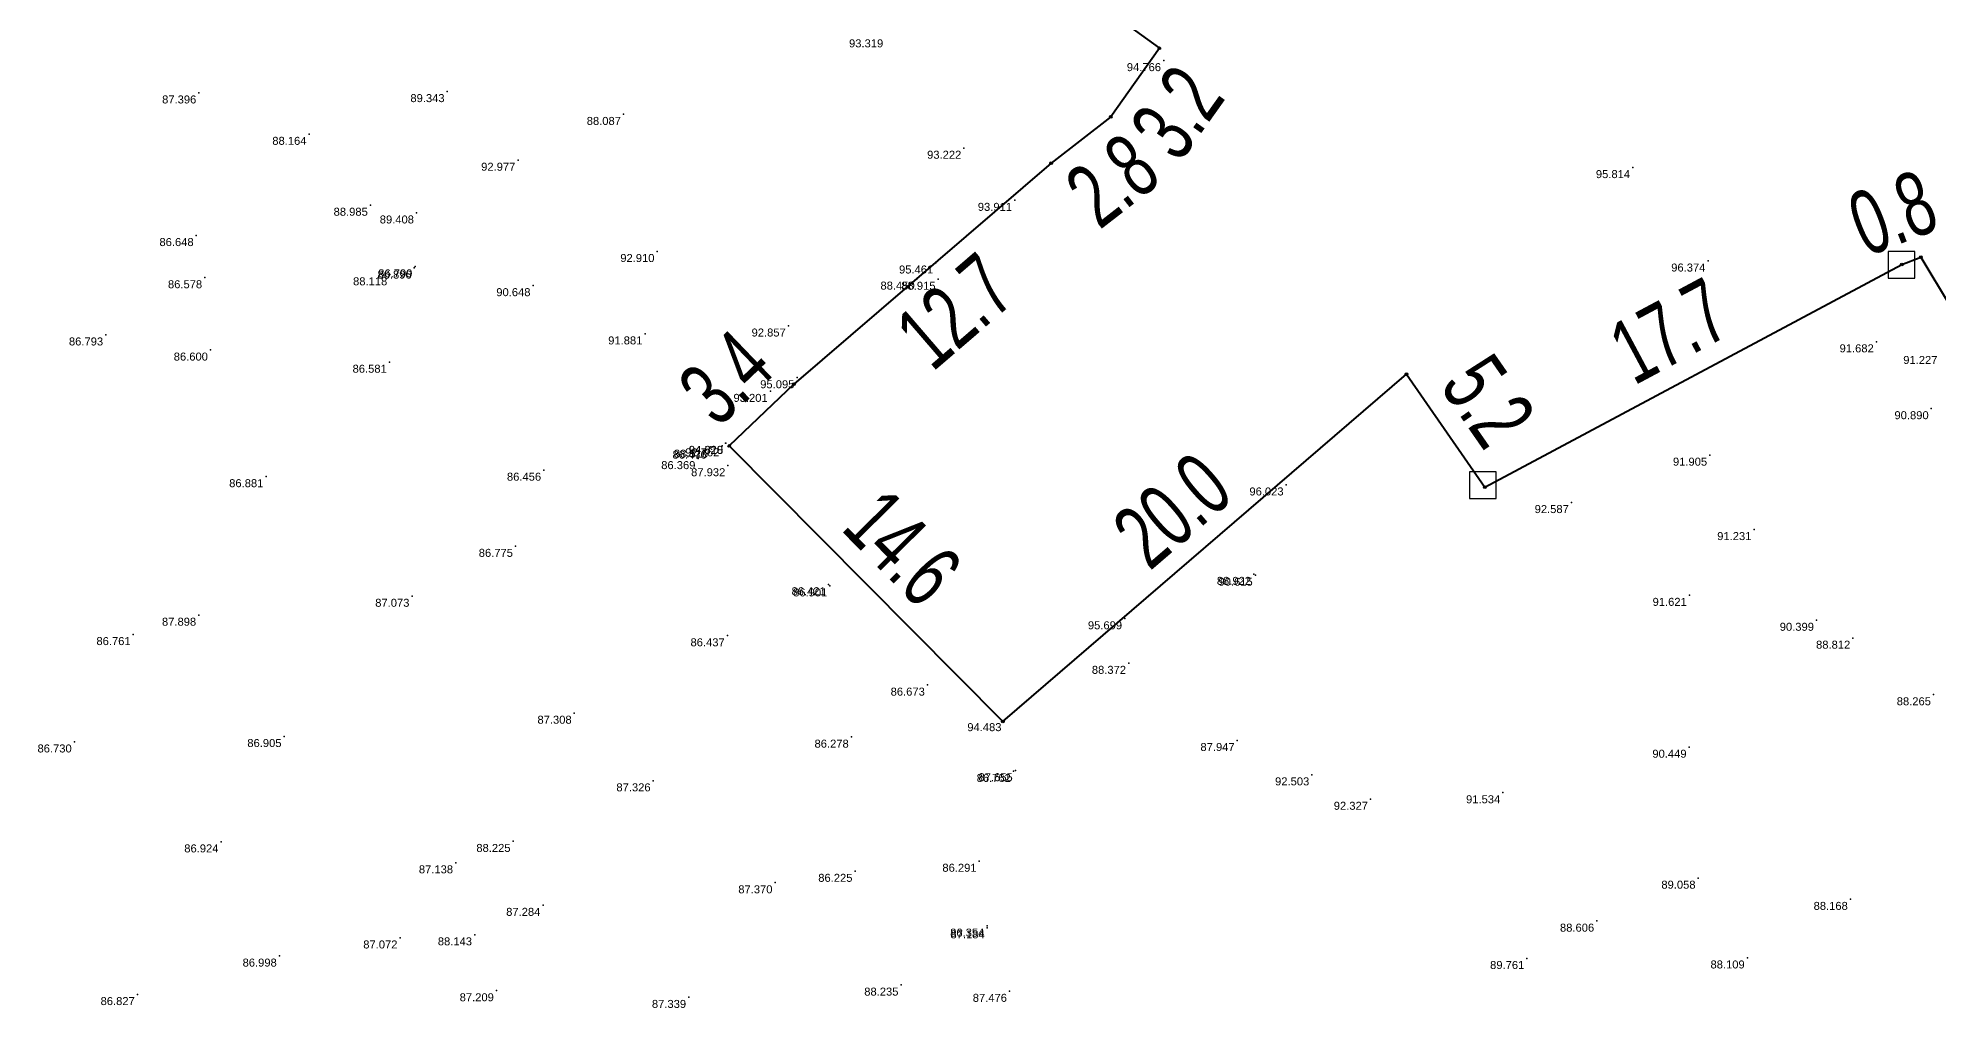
# Model space of a CAD drawing. Header units: millimetres. Extents: x 706139 to 707011, y 753722 to 954403.
# Drawn here: x 706416.8 to 706488, y 954185.2 to 954221.6 of the extents above; entities that cross this region are included whole.
import ezdxf
from ezdxf.enums import TextEntityAlignment as Align

# ---------------------------------------------------------------- set-up
doc = ezdxf.new("R2010")
doc.units = ezdxf.units.MM
doc.linetypes.add('SOLID_LINE', pattern=[0])
doc.layers.add('BD', color=1, linetype='Continuous', lineweight=40)
doc.layers.add('BD SYMBOL', color=7, linetype='Continuous', lineweight=30)
for name, color, linetype in [('dim', 7, 'Continuous'), ('Height', 7, 'Continuous'), ('SY SYMBOL', 7, 'Continuous')]:
    doc.layers.add(name, color=color, linetype=linetype)
doc.styles.add('DIM', font='ARIALN.TTF', dxfattribs={"width": 0.8, "height": 2.4})
doc.styles.get("Standard").update_dxf_attribs({"font": 'arial.ttf'})
doc.dimstyles.get("Standard").update_dxf_attribs({"dimtxt": 0.18, "dimasz": 0.18, "dimexe": 0.18, "dimexo": 0.0625, "dimgap": 0.09, "dimtad": 0, "dimtih": 1, "dimtoh": 1, "dimdec": 4, "dimzin": 0, "dimdsep": 46, "dimtxsty": 'Standard', "dimcen": 0.09, "dimadec": 0, "dimazin": 0, "dimtfac": 1, "dimtdec": 4, "dimtofl": 0, "dimtmove": 0, "dimatfit": 3, "dimfxl": 1, "dimtolj": 1, "dimtzin": 0, "dimarcsym": 0})

# ---------------------------------------------------------------- blocks, each defined once
blk = doc.blocks.new('BD')
at = {"linetype": 'ByBlock'}
for p, q in [((-0.037, -0.034), (0.037, 0.034)), ((-0.035, 0.035), (0.035, -0.035))]:
    blk.add_line(p, q, dxfattribs=at)
blk.add_circle((0, 0), 0.05)
blk.add_point((0, 0))
blk = doc.blocks.new('SYSTONE')
at = {"color": 6}
blk.add_polyline3d([(-0.256, -0.003, 0), (-0.256, -0.253, 0), (0.244, -0.253, 0), (0.244, 0.247, 0), (-0.256, 0.247, 0), (-0.256, -0.003, 0)], close=True, dxfattribs=at)
blk.add_point((0, 0), dxfattribs=at)
blk = doc.blocks.new('*D35')
at = {"layer": 'Defpoints', "color": 0, "transparency": 16777216}
for p in [(707690.298, 954202.609), (707708.996, 954191.889), (707707.632, 954190.012)]:
    blk.add_point(p, dxfattribs=at)
at = {"layer": 'dim', "color": 0, "transparency": 16777216, "insert": (707700.329, 954198.188), "char_height": 2.4, "attachment_point": 5, "rotation": 323.99327, "style": 'DIM'}
blk.add_mtext('\\A1;21.4', dxfattribs=at)
blk = doc.blocks.new('*D36')
at = {"layer": 'Defpoints', "color": 0, "transparency": 16777216}
for p in [(707707.632, 954190.012), (707705.807, 954187.439), (707707.389, 954186.317)]:
    blk.add_point(p, dxfattribs=at)
at = {"layer": 'dim', "color": 0, "transparency": 16777216, "insert": (707708.301, 954187.603), "char_height": 2.4, "attachment_point": 5, "rotation": 54.65235, "style": 'DIM'}
blk.add_mtext('\\A1;3.2', dxfattribs=at)
blk = doc.blocks.new('*D37')
at = {"layer": 'Defpoints', "color": 0, "transparency": 16777216}
for p in [(707705.807, 954187.439), (707703.575, 954185.705), (707704.755, 954184.186)]:
    blk.add_point(p, dxfattribs=at)
at = {"layer": 'dim', "color": 0, "transparency": 16777216, "insert": (707705.871, 954185.053), "char_height": 2.4, "attachment_point": 5, "rotation": 37.84298, "style": 'DIM'}
blk.add_mtext('\\A1;2.8', dxfattribs=at)
blk = doc.blocks.new('*D38')
at = {"layer": 'Defpoints', "color": 0, "transparency": 16777216}
for p in [(707703.575, 954185.705), (707693.931, 954177.413), (707695.142, 954176.005)]:
    blk.add_point(p, dxfattribs=at)
at = {"layer": 'dim', "color": 0, "transparency": 16777216, "insert": (707699.964, 954180.151), "char_height": 2.4, "attachment_point": 5, "rotation": 40.68925, "style": 'DIM'}
blk.add_mtext('\\A1;12.7', dxfattribs=at)
blk = doc.blocks.new('*D39')
at = {"layer": 'Defpoints', "color": 0, "transparency": 16777216}
for p in [(707693.931, 954177.413), (707690.164, 954176.491), (707691.507, 954175.09)]:
    blk.add_point(p, dxfattribs=at)
at = {"layer": 'dim', "color": 0, "transparency": 16777216, "insert": (707691.376, 954177.653), "char_height": 2.4, "attachment_point": 5, "rotation": 43.79164, "style": 'DIM'}
blk.add_mtext('\\A1;3.4', dxfattribs=at)
blk = doc.blocks.new('*D40')
at = {"layer": 'Defpoints', "color": 0, "transparency": 16777216}
for p in [(707691.507, 954175.09), (707703.127, 954166.102), (707701.764, 954164.75)]:
    blk.add_point(p, dxfattribs=at)
at = {"layer": 'dim', "color": 0, "transparency": 16777216, "insert": (707697.999, 954171.272), "char_height": 2.4, "attachment_point": 5, "rotation": 314.76839, "style": 'DIM'}
blk.add_mtext('\\A1;14.6', dxfattribs=at)
blk = doc.blocks.new('*D41')
at = {"layer": 'Defpoints', "color": 0, "transparency": 16777216}
for p in [(707715.684, 954179.187), (707716.895, 954177.781), (707701.764, 954164.75)]:
    blk.add_point(p, dxfattribs=at)
at = {"layer": 'dim', "color": 0, "transparency": 16777216, "insert": (707708.119, 954172.671), "char_height": 2.4, "attachment_point": 5, "rotation": 40.73662, "style": 'DIM'}
blk.add_mtext('\\A1;20.0', dxfattribs=at)
blk = doc.blocks.new('*D42')
at = {"layer": 'Defpoints', "color": 0, "transparency": 16777216}
for p in [(707716.895, 954177.781), (707721.426, 954174.652), (707719.836, 954173.547)]:
    blk.add_point(p, dxfattribs=at)
at = {"layer": 'dim', "color": 0, "transparency": 16777216, "insert": (707719.956, 954176.769), "char_height": 2.4, "attachment_point": 5, "rotation": 304.78344, "style": 'DIM'}
blk.add_mtext('\\A1;5.2', dxfattribs=at)
blk = doc.blocks.new('*D43')
at = {"layer": 'Defpoints', "color": 0, "transparency": 16777216}
for p in [(707734.564, 954183.588), (707735.466, 954181.9), (707719.836, 954173.547)]:
    blk.add_point(p, dxfattribs=at)
at = {"layer": 'dim', "color": 0, "transparency": 16777216, "insert": (707726.749, 954179.411), "char_height": 2.4, "attachment_point": 5, "rotation": 28.12265, "style": 'DIM'}
blk.add_mtext('\\A1;17.7', dxfattribs=at)
blk = doc.blocks.new('*D44')
at = {"layer": 'Defpoints', "color": 0, "transparency": 16777216}
for p in [(707735.486, 954183.968), (707735.466, 954181.9), (707736.181, 954182.178)]:
    blk.add_point(p, dxfattribs=at)
at = {"layer": 'dim', "color": 0, "transparency": 16777216, "insert": (707735.128, 954183.829), "char_height": 2.4, "attachment_point": 5, "rotation": 21.23295, "style": 'DIM'}
blk.add_mtext('\\A1;0.8', dxfattribs=at)
blk = doc.blocks.new('*D45')
at = {"layer": 'Defpoints', "color": 0, "transparency": 16777216}
for p in [(707736.181, 954182.178), (707740.467, 954178.721), (707738.836, 954177.745)]:
    blk.add_point(p, dxfattribs=at)
at = {"layer": 'dim', "color": 0, "transparency": 16777216, "insert": (707739.14, 954180.938), "char_height": 2.4, "attachment_point": 5, "rotation": 300.9108, "style": 'DIM'}
blk.add_mtext('\\A1;5.2', dxfattribs=at)
blk = doc.blocks.new('FGHFGH')
at = {"layer": 'BD'}
for p, q in [((707690.29774, 954202.6092), (707707.63174, 954190.0122)), ((707707.63174, 954190.0122), (707705.80674, 954187.4392)), ((707705.80674, 954187.4392), (707703.57474, 954185.7052)), ((707703.57474, 954185.7052), (707693.93074, 954177.4132)), ((707719.83572, 954173.54661), (707735.46574, 954181.9002)), ((707735.46574, 954181.9002), (707736.1815, 954182.1783)), ((707736.1815, 954182.1783), (707738.83609, 954177.7447)), ((707701.76418, 954164.74984), (707716.89462, 954177.78091)), ((707716.89462, 954177.78091), (707719.83572, 954173.54661)), ((707693.93074, 954177.4132), (707691.50735, 954175.08993)), ((707691.50735, 954175.08993), (707701.76418, 954164.74984))]:
    blk.add_line(p, q, dxfattribs=at)
at = {"layer": 'BD SYMBOL'}
for p in [(707707.63174, 954190.0122), (707705.80674, 954187.4392), (707703.57474, 954185.7052), (707735.46574, 954181.9002, 93.209), (707736.1815, 954182.1783, 99.302), (707716.89462, 954177.78091), (707693.93074, 954177.4132), (707691.50735, 954175.08993, 99.302), (707719.83572, 954173.54661), (707701.76418, 954164.74984, 99.302)]:
    blk.add_blockref('BD', p, dxfattribs=at)
at = {"layer": 'SY SYMBOL', "xscale": 2, "yscale": 2, "zscale": 2}
for p in [(707735.46674, 954181.8992, 93.191), (707719.76774, 954173.6232)]:
    blk.add_blockref('SYSTONE', p, dxfattribs=at)
at = {"layer": 'dim'}
for p1, p2, distance, picture, middle in [((707690.29774, 954202.6092), (707707.63174, 954190.0122), 2.32065, '*D35', (707700.329, 954198.18799)), ((707707.63174, 954190.0122), (707705.80674, 954187.4392), 1.93975, '*D36', (707708.30141, 954187.60349)), ((707705.80674, 954187.4392), (707703.57474, 954185.7052), 1.92325, '*D37', (707705.87065, 954185.05342)), ((707735.46574, 954181.9002), (707736.1815, 954182.1783), 1.91964, '*D44', (707735.1284, 954183.82858)), ((707703.57474, 954185.7052), (707693.93074, 954177.4132), 1.85734, '*D38', (707699.96364, 954180.15086)), ((707719.83572, 954173.54661), (707735.46574, 954181.9002), 1.91388, '*D43', (707726.7486, 954179.41133)), ((707736.1815, 954182.1783), (707738.83609, 954177.7447), 1.90141, '*D45', (707739.14014, 954180.93826)), ((707693.93074, 954177.4132), (707691.50735, 954175.08993), -1.94092, '*D39', (707691.37585, 954177.65265)), ((707701.764178, 954164.749841), (707716.894618, 954177.780908), 1.855113, '*D41', (707708.118783, 954172.671026)), ((707716.89462, 954177.78091), (707719.83572, 954173.54661), 1.93685, '*D42', (707719.95593, 954176.76868)), ((707691.50735, 954175.08993), (707701.76418, 954164.74984), 1.91976, '*D40', (707697.99871, 954171.27186))]:
    dim = blk.add_aligned_dim(p1=p1, p2=p2, distance=distance, dimstyle='Standard', dxfattribs=at)
    dim.commit()
    dim.dimension.update_dxf_attribs({"geometry": picture, "text_midpoint": middle})

msp = doc.modelspace()

# ---------------------------------------------------------------- linework, layer by layer
at = {"color": 0, "linetype": 'SOLID_LINE'}
for p in [(706458.9727, 954220.7705, 94.7663), (706458.9727, 954220.7705, 94.7663), (706458.9727, 954220.7705, 94.7663), (706422.8023, 954219.5584, 87.3963), (706422.8023, 954219.5584, 87.3963), (706422.8023, 954219.5584, 87.3963), (706432.1113, 954219.6086, 89.343), (706432.1113, 954219.6086, 89.343), (706432.1113, 954219.6086, 89.343), (706438.7234, 954218.7528, 88.0873), (706438.7234, 954218.7528, 88.0873), (706438.7234, 954218.7528, 88.0873), (706426.934, 954218.006, 88.1642), (706426.934, 954218.006, 88.1642), (706426.934, 954218.006, 88.1642), (706451.4849, 954217.4845, 93.2215), (706451.4849, 954217.4845, 93.2215), (706451.4849, 954217.4845, 93.2215), (706434.7642, 954217.034, 92.9768), (706434.7642, 954217.034, 92.9768), (706434.7642, 954217.034, 92.9768), (706476.56, 954216.7577, 95.8137), (706476.56, 954216.7577, 95.8137), (706476.56, 954216.7577, 95.8137), (706429.2325, 954215.3451, 88.9854), (706429.2325, 954215.3451, 88.9854), (706429.2325, 954215.3451, 88.9854), (706453.3863, 954215.5287, 93.9114), (706453.3863, 954215.5287, 93.9114), (706453.3863, 954215.5287, 93.9114), (706430.9627, 954215.0552, 89.4078), (706430.9627, 954215.0552, 89.4078), (706430.9627, 954215.0552, 89.4078), (706422.7021, 954214.2073, 86.6485), (706422.7021, 954214.2073, 86.6485), (706422.7021, 954214.2073, 86.6485), (706439.9808, 954213.6088, 92.9098), (706439.9808, 954213.6088, 92.9098), (706439.9808, 954213.6088, 92.9098), (706450.4317, 954213.1784, 95.4612), (706450.4317, 954213.1784, 95.4612), (706450.4317, 954213.1784, 95.4612), (706479.3842, 954213.2516, 96.3745), (706479.3842, 954213.2516, 96.3745), (706479.3842, 954213.2516, 96.3745), (706423.0212, 954212.6244, 86.5781), (706423.0212, 954212.6244, 86.5781), (706423.0212, 954212.6244, 86.5781), (706429.9621, 954212.7353, 88.1179), (706429.9621, 954212.7353, 88.1179), (706429.9621, 954212.7353, 88.1179), (706430.877, 954212.986, 86.8962), (706430.877, 954212.986, 86.8962), (706430.877, 954212.986, 86.8962), (706430.9049, 954213.0352, 86.7985), (706430.9049, 954213.0352, 86.7985), (706430.9049, 954213.0352, 86.7985), (706449.7363, 954212.5746, 88.4502), (706449.7363, 954212.5746, 88.4502), (706449.7363, 954212.5746, 88.4502), (706450.5186, 954212.5684, 88.9147), (706450.5186, 954212.5684, 88.9147), (706450.5186, 954212.5684, 88.9147), (706435.3318, 954212.3269, 90.6479), (706435.3318, 954212.3269, 90.6479), (706435.3318, 954212.3269, 90.6479), (706419.3088, 954210.4782, 86.793), (706419.3088, 954210.4782, 86.793), (706419.3088, 954210.4782, 86.793), (706439.5274, 954210.5171, 91.8809), (706439.5274, 954210.5171, 91.8809), (706439.5274, 954210.5171, 91.8809), (706444.9035, 954210.8137, 92.8567), (706444.9035, 954210.8137, 92.8567), (706444.9035, 954210.8137, 92.8567), (706423.2377, 954209.9103, 86.5995), (706423.2377, 954209.9103, 86.5995), (706423.2377, 954209.9103, 86.5995), (706485.6965, 954210.2193, 91.6816), (706485.6965, 954210.2193, 91.6816), (706485.6965, 954210.2193, 91.6816), (706429.9438, 954209.4548, 86.5809), (706429.9438, 954209.4548, 86.5809), (706429.9438, 954209.4548, 86.5809), (706445.2271, 954208.8717, 95.0949), (706445.2271, 954208.8717, 95.0949), (706445.2271, 954208.8717, 95.0949), (706444.225, 954208.3616, 93.2014), (706444.225, 954208.3616, 93.2014), (706444.225, 954208.3616, 93.2014), (706487.7547, 954207.7106, 90.8903), (706487.7547, 954207.7106, 90.8903), (706487.7547, 954207.7106, 90.8903), (706441.9384, 954206.2315, 86.4763), (706441.9384, 954206.2315, 86.4763), (706441.9384, 954206.2315, 86.4763), (706441.9889, 954206.2687, 88.5153), (706441.9889, 954206.2687, 88.5153), (706441.9889, 954206.2687, 88.5153), (706442.4135, 954206.3166, 92.7619), (706442.4135, 954206.3166, 92.7619), (706442.4135, 954206.3166, 92.7619), (706442.5492, 954206.4111, 94.6203), (706442.5492, 954206.4111, 94.6203), (706442.5492, 954206.4111, 94.6203), (706442.5566, 954206.407, 94.5176), (706442.5566, 954206.407, 94.5176), (706442.5566, 954206.407, 94.5176), (706435.7313, 954205.4034, 86.4558), (706435.7313, 954205.4034, 86.4558), (706435.7313, 954205.4034, 86.4558), (706441.5157, 954205.8377, 86.3687), (706441.5157, 954205.8377, 86.3687), (706441.5157, 954205.8377, 86.3687), (706442.636, 954205.5709, 87.9316), (706442.636, 954205.5709, 87.9316), (706442.636, 954205.5709, 87.9316), (706479.4488, 954205.9671, 91.905), (706479.4488, 954205.9671, 91.905), (706479.4488, 954205.9671, 91.905), (706425.3167, 954205.1597, 86.8812), (706425.3167, 954205.1597, 86.8812), (706425.3167, 954205.1597, 86.8812), (706463.5687, 954204.8498, 96.023), (706463.5687, 954204.8498, 96.023), (706463.5687, 954204.8498, 96.023), (706474.2631, 954204.1885, 92.5868), (706474.2631, 954204.1885, 92.5868), (706474.2631, 954204.1885, 92.5868), (706481.1079, 954203.1752, 91.2312), (706481.1079, 954203.1752, 91.2312), (706481.1079, 954203.1752, 91.2312), (706434.6739, 954202.546, 86.7749), (706434.6739, 954202.546, 86.7749), (706434.6739, 954202.546, 86.7749), (706446.4026, 954201.1059, 86.4208), (706446.4026, 954201.1059, 86.4208), (706446.4026, 954201.1059, 86.4208), (706446.4602, 954201.0612, 86.9011), (706446.4602, 954201.0612, 86.9011), (706446.4602, 954201.0612, 86.9011), (706462.3483, 954201.4941, 88.9219), (706462.3483, 954201.4941, 88.9219), (706462.3483, 954201.4941, 88.9219), (706462.4104, 954201.4629, 90.6149), (706462.4104, 954201.4629, 90.6149), (706462.4104, 954201.4629, 90.6149), (706430.7924, 954200.6727, 87.0728), (706430.7924, 954200.6727, 87.0728), (706430.7924, 954200.6727, 87.0728), (706478.6858, 954200.7074, 91.6209), (706478.6858, 954200.7074, 91.6209), (706478.6858, 954200.7074, 91.6209), (706422.797, 954199.9617, 87.8978), (706422.797, 954199.9617, 87.8978), (706422.797, 954199.9617, 87.8978), (706457.5136, 954199.828, 95.6993), (706457.5136, 954199.828, 95.6993), (706457.5136, 954199.828, 95.6993), (706483.454, 954199.7721, 90.3986), (706483.454, 954199.7721, 90.3986), (706483.454, 954199.7721, 90.3986), (706420.3395, 954199.2354, 86.7608), (706420.3395, 954199.2354, 86.7608), (706420.3395, 954199.2354, 86.7608), (706442.6141, 954199.1895, 86.4369), (706442.6141, 954199.1895, 86.4369), (706442.6141, 954199.1895, 86.4369), (706484.8151, 954199.1005, 88.8123), (706484.8151, 954199.1005, 88.8123), (706484.8151, 954199.1005, 88.8123), (706457.6612, 954198.156, 88.372), (706457.6612, 954198.156, 88.372), (706457.6612, 954198.156, 88.372), (706450.1169, 954197.339, 86.6727), (706450.1169, 954197.339, 86.6727), (706450.1169, 954197.339, 86.6727), (706487.8403, 954196.9765, 88.2646), (706487.8403, 954196.9765, 88.2646), (706487.8403, 954196.9765, 88.2646), (706436.8752, 954196.2843, 87.3079), (706436.8752, 954196.2843, 87.3079), (706436.8752, 954196.2843, 87.3079), (706452.9915, 954196.0057, 94.4833), (706452.9915, 954196.0057, 94.4833), (706452.9915, 954196.0057, 94.4833), (706425.997, 954195.4099, 86.9048), (706425.997, 954195.4099, 86.9048), (706425.997, 954195.4099, 86.9048), (706447.264, 954195.3868, 86.2785), (706447.264, 954195.3868, 86.2785), (706447.264, 954195.3868, 86.2785), (706418.1305, 954195.2063, 86.7297), (706418.1305, 954195.2063, 86.7297), (706418.1305, 954195.2063, 86.7297), (706461.7329, 954195.2608, 87.9469), (706461.7329, 954195.2608, 87.9469), (706461.7329, 954195.2608, 87.9469), (706478.6774, 954195.0086, 90.449), (706478.6774, 954195.0086, 90.449), (706478.6774, 954195.0086, 90.449), (706453.3425, 954194.1003, 86.7624), (706453.3425, 954194.1003, 86.7624), (706453.3425, 954194.1003, 86.7624), (706453.4112, 954194.1272, 87.6546), (706453.4112, 954194.1272, 87.6546), (706453.4112, 954194.1272, 87.6546), (706464.5314, 954193.9716, 92.5031), (706464.5314, 954193.9716, 92.5031), (706464.5314, 954193.9716, 92.5031), (706439.835, 954193.7472, 87.3259), (706439.835, 954193.7472, 87.3259), (706439.835, 954193.7472, 87.3259), (706471.6919, 954193.2997, 91.5344), (706471.6919, 954193.2997, 91.5344), (706471.6919, 954193.2997, 91.5344), (706466.7317, 954193.0558, 92.3273), (706466.7317, 954193.0558, 92.3273), (706466.7317, 954193.0558, 92.3273), (706423.6337, 954191.456, 86.9244), (706423.6337, 954191.456, 86.9244), (706423.6337, 954191.456, 86.9244), (706434.584, 954191.4738, 88.2246), (706434.584, 954191.4738, 88.2246), (706434.584, 954191.4738, 88.2246), (706432.4286, 954190.6707, 87.138), (706432.4286, 954190.6707, 87.138), (706432.4286, 954190.6707, 87.138), (706447.4037, 954190.3518, 86.2255), (706447.4037, 954190.3518, 86.2255), (706447.4037, 954190.3518, 86.2255), (706452.0572, 954190.7294, 86.2912), (706452.0572, 954190.7294, 86.2912), (706452.0572, 954190.7294, 86.2912), (706444.4049, 954189.9215, 87.3701), (706444.4049, 954189.9215, 87.3701), (706444.4049, 954189.9215, 87.3701), (706479.0145, 954190.0947, 89.0578), (706479.0145, 954190.0947, 89.0578), (706479.0145, 954190.0947, 89.0578), (706435.7025, 954189.0755, 87.2838), (706435.7025, 954189.0755, 87.2838), (706435.7025, 954189.0755, 87.2838), (706484.7232, 954189.2986, 88.1679), (706484.7232, 954189.2986, 88.1679), (706484.7232, 954189.2986, 88.1679), (706452.3493, 954188.2962, 86.354), (706452.3493, 954188.2962, 86.354), (706452.3493, 954188.2962, 86.354), (706452.3602, 954188.2313, 87.1844), (706452.3602, 954188.2313, 87.1844), (706452.3602, 954188.2313, 87.1844), (706475.213, 954188.4821, 88.6059), (706475.213, 954188.4821, 88.6059), (706475.213, 954188.4821, 88.6059), (706430.3436, 954187.8519, 87.0716), (706430.3436, 954187.8519, 87.0716), (706430.3436, 954187.8519, 87.0716), (706433.1399, 954187.968, 88.1429), (706433.1399, 954187.968, 88.1429), (706433.1399, 954187.968, 88.1429), (706425.82, 954187.1714, 86.9977), (706425.82, 954187.1714, 86.9977), (706425.82, 954187.1714, 86.9977), (706472.5931, 954187.0807, 89.7606), (706472.5931, 954187.0807, 89.7606), (706472.5931, 954187.0807, 89.7606), (706480.8568, 954187.1015, 88.1093), (706480.8568, 954187.1015, 88.1093), (706480.8568, 954187.1015, 88.1093), (706449.128, 954186.0829, 88.2348), (706449.128, 954186.0829, 88.2348), (706449.128, 954186.0829, 88.2348), (706420.4956, 954185.7273, 86.827), (706420.4956, 954185.7273, 86.827), (706420.4956, 954185.7273, 86.827), (706433.9582, 954185.87, 87.2094), (706433.9582, 954185.87, 87.2094), (706433.9582, 954185.87, 87.2094), (706441.1669, 954185.6207, 87.339), (706441.1669, 954185.6207, 87.339), (706441.1669, 954185.6207, 87.339), (706453.1966, 954185.8489, 87.476), (706453.1966, 954185.8489, 87.476), (706453.1966, 954185.8489, 87.476)]:
    msp.add_point(p, dxfattribs=at)

# ---------------------------------------------------------------- block references
msp.add_blockref('FGHFGH', (-1248.8207, 31.2158))

# ---------------------------------------------------------------- texts
at = {"layer": 'Height', "color": 4, "linetype": 'SOLID_LINE'}
for s, p in [('93.319', (706448.4564, 954221.5634, 93.3193)), ('93.319', (706448.4564, 954221.5634, 93.3193)), ('93.319', (706448.4564, 954221.5634, 93.3193)), ('94.766', (706458.8727, 954220.6705, 94.7663)), ('94.766', (706458.8727, 954220.6705, 94.7663)), ('94.766', (706458.8727, 954220.6705, 94.7663)), ('89.343', (706432.0113, 954219.5086, 89.343)), ('89.343', (706432.0113, 954219.5086, 89.343)), ('89.343', (706432.0113, 954219.5086, 89.343)), ('87.396', (706422.7023, 954219.4584, 87.3963)), ('87.396', (706422.7023, 954219.4584, 87.3963)), ('87.396', (706422.7023, 954219.4584, 87.3963)), ('88.087', (706438.6234, 954218.6528, 88.0873)), ('88.087', (706438.6234, 954218.6528, 88.0873)), ('88.087', (706438.6234, 954218.6528, 88.0873)), ('88.164', (706426.834, 954217.906, 88.1642)), ('88.164', (706426.834, 954217.906, 88.1642)), ('88.164', (706426.834, 954217.906, 88.1642)), ('93.222', (706451.3849, 954217.3845, 93.2215)), ('93.222', (706451.3849, 954217.3845, 93.2215)), ('93.222', (706451.3849, 954217.3845, 93.2215)), ('92.977', (706434.6642, 954216.934, 92.9768)), ('92.977', (706434.6642, 954216.934, 92.9768)), ('92.977', (706434.6642, 954216.934, 92.9768)), ('95.814', (706476.46, 954216.6577, 95.8137)), ('95.814', (706476.46, 954216.6577, 95.8137)), ('95.814', (706476.46, 954216.6577, 95.8137)), ('88.985', (706429.1325, 954215.2451, 88.9854)), ('88.985', (706429.1325, 954215.2451, 88.9854)), ('88.985', (706429.1325, 954215.2451, 88.9854)), ('93.911', (706453.2863, 954215.4287, 93.9114)), ('93.911', (706453.2863, 954215.4287, 93.9114)), ('93.911', (706453.2863, 954215.4287, 93.9114)), ('89.408', (706430.8627, 954214.9552, 89.4078)), ('89.408', (706430.8627, 954214.9552, 89.4078)), ('89.408', (706430.8627, 954214.9552, 89.4078)), ('86.648', (706422.6021, 954214.1073, 86.6485)), ('86.648', (706422.6021, 954214.1073, 86.6485)), ('86.648', (706422.6021, 954214.1073, 86.6485)), ('92.910', (706439.8808, 954213.5088, 92.9098)), ('92.910', (706439.8808, 954213.5088, 92.9098)), ('92.910', (706439.8808, 954213.5088, 92.9098)), ('96.374', (706479.2842, 954213.1516, 96.3745)), ('96.374', (706479.2842, 954213.1516, 96.3745)), ('96.374', (706479.2842, 954213.1516, 96.3745)), ('86.578', (706422.9212, 954212.5244, 86.5781)), ('86.578', (706422.9212, 954212.5244, 86.5781)), ('86.578', (706422.9212, 954212.5244, 86.5781)), ('88.118', (706429.8621, 954212.6353, 88.1179)), ('88.118', (706429.8621, 954212.6353, 88.1179)), ('88.118', (706429.8621, 954212.6353, 88.1179)), ('86.896', (706430.777, 954212.886, 86.8962)), ('86.896', (706430.777, 954212.886, 86.8962)), ('86.896', (706430.777, 954212.886, 86.8962)), ('86.799', (706430.8049, 954212.9352, 86.7985)), ('86.799', (706430.8049, 954212.9352, 86.7985)), ('86.799', (706430.8049, 954212.9352, 86.7985)), ('88.450', (706449.6363, 954212.4746, 88.4502)), ('88.450', (706449.6363, 954212.4746, 88.4502)), ('88.450', (706449.6363, 954212.4746, 88.4502)), ('95.461', (706450.3317, 954213.0784, 95.4612)), ('95.461', (706450.3317, 954213.0784, 95.4612)), ('95.461', (706450.3317, 954213.0784, 95.4612)), ('88.915', (706450.4186, 954212.4684, 88.9147)), ('88.915', (706450.4186, 954212.4684, 88.9147)), ('88.915', (706450.4186, 954212.4684, 88.9147)), ('90.648', (706435.2318, 954212.2269, 90.6479)), ('90.648', (706435.2318, 954212.2269, 90.6479)), ('90.648', (706435.2318, 954212.2269, 90.6479)), ('86.793', (706419.2088, 954210.3782, 86.793)), ('86.793', (706419.2088, 954210.3782, 86.793)), ('86.793', (706419.2088, 954210.3782, 86.793)), ('91.881', (706439.4274, 954210.4171, 91.8809)), ('91.881', (706439.4274, 954210.4171, 91.8809)), ('91.881', (706439.4274, 954210.4171, 91.8809)), ('92.857', (706444.8035, 954210.7137, 92.8567)), ('92.857', (706444.8035, 954210.7137, 92.8567)), ('92.857', (706444.8035, 954210.7137, 92.8567)), ('86.600', (706423.1377, 954209.8103, 86.5995)), ('86.600', (706423.1377, 954209.8103, 86.5995)), ('86.600', (706423.1377, 954209.8103, 86.5995)), ('91.682', (706485.5965, 954210.1193, 91.6816)), ('91.682', (706485.5965, 954210.1193, 91.6816)), ('91.682', (706485.5965, 954210.1193, 91.6816)), ('91.227', (706487.9837, 954209.6831, 91.2272)), ('91.227', (706487.9837, 954209.6831, 91.2272)), ('91.227', (706487.9837, 954209.6831, 91.2272)), ('86.581', (706429.8438, 954209.3548, 86.5809)), ('86.581', (706429.8438, 954209.3548, 86.5809)), ('86.581', (706429.8438, 954209.3548, 86.5809)), ('93.201', (706444.125, 954208.2616, 93.2014)), ('93.201', (706444.125, 954208.2616, 93.2014)), ('93.201', (706444.125, 954208.2616, 93.2014)), ('95.095', (706445.1271, 954208.7717, 95.0949)), ('95.095', (706445.1271, 954208.7717, 95.0949)), ('95.095', (706445.1271, 954208.7717, 95.0949)), ('90.890', (706487.6547, 954207.6106, 90.8903)), ('90.890', (706487.6547, 954207.6106, 90.8903)), ('90.890', (706487.6547, 954207.6106, 90.8903)), ('86.476', (706441.8384, 954206.1315, 86.4763)), ('86.476', (706441.8384, 954206.1315, 86.4763)), ('86.476', (706441.8384, 954206.1315, 86.4763)), ('88.515', (706441.8889, 954206.1687, 88.5153)), ('88.515', (706441.8889, 954206.1687, 88.5153)), ('88.515', (706441.8889, 954206.1687, 88.5153)), ('92.762', (706442.3135, 954206.2166, 92.7619)), ('92.762', (706442.3135, 954206.2166, 92.7619)), ('92.762', (706442.3135, 954206.2166, 92.7619)), ('94.620', (706442.4492, 954206.3111, 94.6203)), ('94.620', (706442.4492, 954206.3111, 94.6203)), ('94.620', (706442.4492, 954206.3111, 94.6203)), ('94.518', (706442.4566, 954206.307, 94.5176)), ('94.518', (706442.4566, 954206.307, 94.5176)), ('94.518', (706442.4566, 954206.307, 94.5176)), ('86.456', (706435.6313, 954205.3034, 86.4558)), ('86.456', (706435.6313, 954205.3034, 86.4558)), ('86.456', (706435.6313, 954205.3034, 86.4558)), ('86.369', (706441.4157, 954205.7377, 86.3687)), ('86.369', (706441.4157, 954205.7377, 86.3687)), ('86.369', (706441.4157, 954205.7377, 86.3687)), ('87.932', (706442.536, 954205.4709, 87.9316)), ('87.932', (706442.536, 954205.4709, 87.9316)), ('87.932', (706442.536, 954205.4709, 87.9316)), ('91.905', (706479.3488, 954205.8671, 91.905)), ('91.905', (706479.3488, 954205.8671, 91.905)), ('91.905', (706479.3488, 954205.8671, 91.905)), ('86.881', (706425.2167, 954205.0597, 86.8812)), ('86.881', (706425.2167, 954205.0597, 86.8812)), ('86.881', (706425.2167, 954205.0597, 86.8812)), ('96.023', (706463.4687, 954204.7498, 96.023)), ('96.023', (706463.4687, 954204.7498, 96.023)), ('96.023', (706463.4687, 954204.7498, 96.023)), ('92.587', (706474.1631, 954204.0885, 92.5868)), ('92.587', (706474.1631, 954204.0885, 92.5868)), ('92.587', (706474.1631, 954204.0885, 92.5868)), ('86.775', (706434.5739, 954202.446, 86.7749)), ('86.775', (706434.5739, 954202.446, 86.7749)), ('86.775', (706434.5739, 954202.446, 86.7749)), ('91.231', (706481.0079, 954203.0752, 91.2312)), ('91.231', (706481.0079, 954203.0752, 91.2312)), ('91.231', (706481.0079, 954203.0752, 91.2312)), ('86.421', (706446.3026, 954201.0059, 86.4208)), ('86.421', (706446.3026, 954201.0059, 86.4208)), ('86.421', (706446.3026, 954201.0059, 86.4208)), ('88.922', (706462.2483, 954201.3941, 88.9219)), ('88.922', (706462.2483, 954201.3941, 88.9219)), ('88.922', (706462.2483, 954201.3941, 88.9219)), ('90.615', (706462.3104, 954201.3629, 90.6149)), ('90.615', (706462.3104, 954201.3629, 90.6149)), ('90.615', (706462.3104, 954201.3629, 90.6149)), ('87.073', (706430.6924, 954200.5727, 87.0728)), ('87.073', (706430.6924, 954200.5727, 87.0728)), ('87.073', (706430.6924, 954200.5727, 87.0728)), ('86.901', (706446.3602, 954200.9612, 86.9011)), ('86.901', (706446.3602, 954200.9612, 86.9011)), ('86.901', (706446.3602, 954200.9612, 86.9011)), ('91.621', (706478.5858, 954200.6074, 91.6209)), ('91.621', (706478.5858, 954200.6074, 91.6209)), ('91.621', (706478.5858, 954200.6074, 91.6209)), ('87.898', (706422.697, 954199.8617, 87.8978)), ('87.898', (706422.697, 954199.8617, 87.8978)), ('87.898', (706422.697, 954199.8617, 87.8978)), ('95.699', (706457.4136, 954199.728, 95.6993)), ('95.699', (706457.4136, 954199.728, 95.6993)), ('95.699', (706457.4136, 954199.728, 95.6993)), ('90.399', (706483.354, 954199.6721, 90.3986)), ('90.399', (706483.354, 954199.6721, 90.3986)), ('90.399', (706483.354, 954199.6721, 90.3986)), ('86.761', (706420.2395, 954199.1354, 86.7608)), ('86.761', (706420.2395, 954199.1354, 86.7608)), ('86.761', (706420.2395, 954199.1354, 86.7608)), ('86.437', (706442.5141, 954199.0895, 86.4369)), ('86.437', (706442.5141, 954199.0895, 86.4369)), ('86.437', (706442.5141, 954199.0895, 86.4369)), ('88.812', (706484.7151, 954199.0005, 88.8123)), ('88.812', (706484.7151, 954199.0005, 88.8123)), ('88.812', (706484.7151, 954199.0005, 88.8123)), ('88.372', (706457.5612, 954198.056, 88.372)), ('88.372', (706457.5612, 954198.056, 88.372)), ('88.372', (706457.5612, 954198.056, 88.372)), ('86.673', (706450.0169, 954197.239, 86.6727)), ('86.673', (706450.0169, 954197.239, 86.6727)), ('86.673', (706450.0169, 954197.239, 86.6727)), ('88.265', (706487.7403, 954196.8765, 88.2646)), ('88.265', (706487.7403, 954196.8765, 88.2646)), ('88.265', (706487.7403, 954196.8765, 88.2646)), ('87.308', (706436.7752, 954196.1843, 87.3079)), ('87.308', (706436.7752, 954196.1843, 87.3079)), ('87.308', (706436.7752, 954196.1843, 87.3079)), ('86.905', (706425.897, 954195.3099, 86.9048)), ('86.905', (706425.897, 954195.3099, 86.9048)), ('86.905', (706425.897, 954195.3099, 86.9048)), ('86.278', (706447.164, 954195.2868, 86.2785)), ('86.278', (706447.164, 954195.2868, 86.2785)), ('86.278', (706447.164, 954195.2868, 86.2785)), ('94.483', (706452.8915, 954195.9057, 94.4833)), ('94.483', (706452.8915, 954195.9057, 94.4833)), ('94.483', (706452.8915, 954195.9057, 94.4833)), ('86.730', (706418.0305, 954195.1063, 86.7297)), ('86.730', (706418.0305, 954195.1063, 86.7297)), ('86.730', (706418.0305, 954195.1063, 86.7297)), ('87.947', (706461.6329, 954195.1608, 87.9469)), ('87.947', (706461.6329, 954195.1608, 87.9469)), ('87.947', (706461.6329, 954195.1608, 87.9469)), ('90.449', (706478.5774, 954194.9086, 90.449)), ('90.449', (706478.5774, 954194.9086, 90.449)), ('90.449', (706478.5774, 954194.9086, 90.449)), ('86.762', (706453.2425, 954194.0003, 86.7624)), ('86.762', (706453.2425, 954194.0003, 86.7624)), ('86.762', (706453.2425, 954194.0003, 86.7624)), ('87.655', (706453.3112, 954194.0272, 87.6546)), ('87.655', (706453.3112, 954194.0272, 87.6546)), ('87.655', (706453.3112, 954194.0272, 87.6546)), ('92.503', (706464.4314, 954193.8716, 92.5031)), ('92.503', (706464.4314, 954193.8716, 92.5031)), ('92.503', (706464.4314, 954193.8716, 92.5031)), ('87.326', (706439.735, 954193.6472, 87.3259)), ('87.326', (706439.735, 954193.6472, 87.3259)), ('87.326', (706439.735, 954193.6472, 87.3259)), ('91.534', (706471.5919, 954193.1997, 91.5344)), ('91.534', (706471.5919, 954193.1997, 91.5344)), ('91.534', (706471.5919, 954193.1997, 91.5344)), ('92.327', (706466.6317, 954192.9558, 92.3273)), ('92.327', (706466.6317, 954192.9558, 92.3273)), ('92.327', (706466.6317, 954192.9558, 92.3273)), ('86.924', (706423.5337, 954191.356, 86.9244)), ('86.924', (706423.5337, 954191.356, 86.9244)), ('86.924', (706423.5337, 954191.356, 86.9244)), ('88.225', (706434.484, 954191.3738, 88.2246)), ('88.225', (706434.484, 954191.3738, 88.2246)), ('88.225', (706434.484, 954191.3738, 88.2246)), ('87.138', (706432.3286, 954190.5707, 87.138)), ('87.138', (706432.3286, 954190.5707, 87.138)), ('87.138', (706432.3286, 954190.5707, 87.138)), ('86.291', (706451.9572, 954190.6294, 86.2912)), ('86.291', (706451.9572, 954190.6294, 86.2912)), ('86.291', (706451.9572, 954190.6294, 86.2912)), ('87.370', (706444.3049, 954189.8215, 87.3701)), ('87.370', (706444.3049, 954189.8215, 87.3701)), ('87.370', (706444.3049, 954189.8215, 87.3701)), ('86.225', (706447.3037, 954190.2518, 86.2255)), ('86.225', (706447.3037, 954190.2518, 86.2255)), ('86.225', (706447.3037, 954190.2518, 86.2255)), ('89.058', (706478.9145, 954189.9947, 89.0578)), ('89.058', (706478.9145, 954189.9947, 89.0578)), ('89.058', (706478.9145, 954189.9947, 89.0578)), ('87.284', (706435.6025, 954188.9755, 87.2838)), ('87.284', (706435.6025, 954188.9755, 87.2838)), ('87.284', (706435.6025, 954188.9755, 87.2838)), ('88.168', (706484.6232, 954189.1986, 88.1679)), ('88.168', (706484.6232, 954189.1986, 88.1679)), ('88.168', (706484.6232, 954189.1986, 88.1679)), ('86.354', (706452.2493, 954188.1962, 86.354)), ('86.354', (706452.2493, 954188.1962, 86.354)), ('86.354', (706452.2493, 954188.1962, 86.354)), ('88.606', (706475.113, 954188.3821, 88.6059)), ('88.606', (706475.113, 954188.3821, 88.6059)), ('88.606', (706475.113, 954188.3821, 88.6059)), ('87.072', (706430.2436, 954187.7519, 87.0716)), ('87.072', (706430.2436, 954187.7519, 87.0716)), ('87.072', (706430.2436, 954187.7519, 87.0716)), ('88.143', (706433.0399, 954187.868, 88.1429)), ('88.143', (706433.0399, 954187.868, 88.1429)), ('88.143', (706433.0399, 954187.868, 88.1429)), ('87.184', (706452.2602, 954188.1313, 87.1844)), ('87.184', (706452.2602, 954188.1313, 87.1844)), ('87.184', (706452.2602, 954188.1313, 87.1844)), ('86.998', (706425.72, 954187.0714, 86.9977)), ('86.998', (706425.72, 954187.0714, 86.9977)), ('86.998', (706425.72, 954187.0714, 86.9977)), ('89.761', (706472.4931, 954186.9807, 89.7606)), ('89.761', (706472.4931, 954186.9807, 89.7606)), ('89.761', (706472.4931, 954186.9807, 89.7606)), ('88.109', (706480.7568, 954187.0015, 88.1093)), ('88.109', (706480.7568, 954187.0015, 88.1093)), ('88.109', (706480.7568, 954187.0015, 88.1093)), ('86.827', (706420.3956, 954185.6273, 86.827)), ('86.827', (706420.3956, 954185.6273, 86.827)), ('86.827', (706420.3956, 954185.6273, 86.827)), ('87.209', (706433.8582, 954185.77, 87.2094)), ('87.209', (706433.8582, 954185.77, 87.2094)), ('87.209', (706433.8582, 954185.77, 87.2094)), ('87.339', (706441.0669, 954185.5207, 87.339)), ('87.339', (706441.0669, 954185.5207, 87.339)), ('87.339', (706441.0669, 954185.5207, 87.339)), ('88.235', (706449.028, 954185.9829, 88.2348)), ('88.235', (706449.028, 954185.9829, 88.2348)), ('88.235', (706449.028, 954185.9829, 88.2348)), ('87.476', (706453.0966, 954185.7489, 87.476)), ('87.476', (706453.0966, 954185.7489, 87.476)), ('87.476', (706453.0966, 954185.7489, 87.476))]:
    msp.add_text(s, height=0.3, dxfattribs=at).set_placement(p, align=Align.TOP_RIGHT)

doc.saveas('drawing.dxf')
